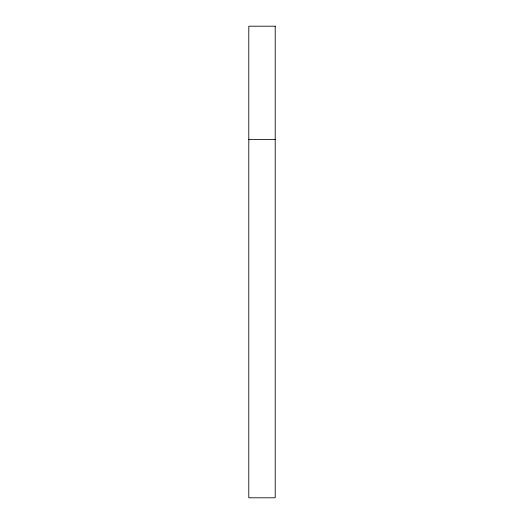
<?xml version="1.0" encoding="UTF-8"?>
<svg xmlns="http://www.w3.org/2000/svg" width="524" height="524" viewBox="0 0 524 524"><rect width="100%" height="100%" fill="white"/><g stroke="black" fill="none" stroke-linecap="round" stroke-linejoin="round"><path stroke-width="0.79" d="M248.795 139.384L275.205 139.384M275.205 26.2L248.795 26.2L248.795 497.8L275.205 497.8L275.205 26.2"/></g></svg>
